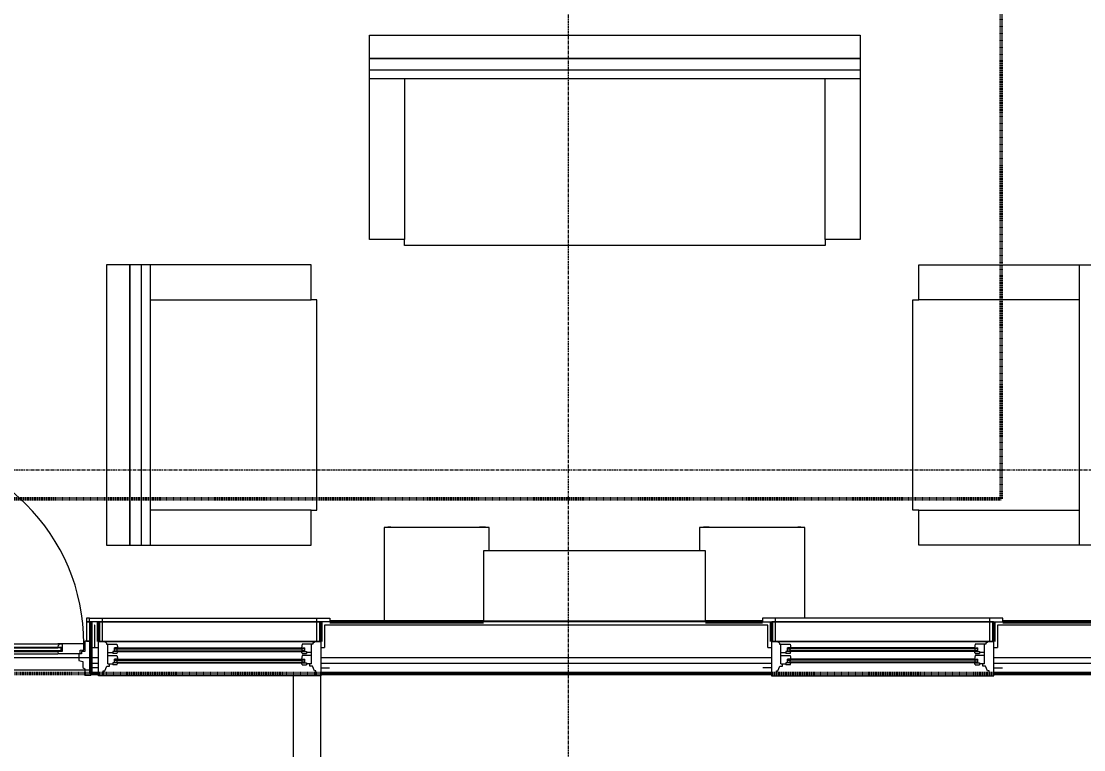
# Model space of a CAD drawing. Header units: inches. Extents: x -4217 to -1814, y 9706 to 12425.
# Drawn here: x -2267 to -2085.1, y 11234.3 to 11359 of the extents above; entities that cross this region are included whole.
import ezdxf

# ---------------------------------------------------------------- set-up
doc = ezdxf.new("R2010")
doc.units = ezdxf.units.IN
doc.header["$MEASUREMENT"] = 0
doc.linetypes.add('Dash 1_16_', pattern=[0.125, 0.0625, -0.0625])
doc.linetypes.add('Grid Line 1_2_', pattern=[0.875, 0.5, -0.125, 0.125, -0.125])
for name, color, linetype, lineweight in [('A-ANNO-DIMS', 211, 'Continuous', 9), ('A-ANNO-DIMS-96', 211, 'Continuous', 9), ('A-DOOR-1', 250, 'Continuous', 9), ('A-DOOR-2', 90, 'Continuous', 20), ('A-DOOR-FRAM-1', 90, 'Continuous', 20), ('A-DOOR-FRAM-2', 250, 'Continuous', 9), ('A-DOOR-GLAZ-1', 250, 'Continuous', 9), ('A-FLOR-1', 50, 'Continuous', 13), ('A-FLOR-HRAL-2', 250, 'Continuous', 9), ('A-GLAZ-1', 250, 'Continuous', 9), ('A-GLAZ-2', 90, 'Continuous', 20), ('A-WALL-3', 10, 'Continuous', 50), ('A-WALL-4', 50, 'Continuous', 13), ('C-PROP-LINE-2', 91, 'Dash 1_16_', 50), ('I-FURN', 30, 'Continuous', 9), ('I-FURN-1', 250, 'Continuous', 9), ('S-GRID-1', 1, 'Grid Line 1_2_', 9)]:
    doc.layers.add(name, color=color, linetype=linetype, lineweight=lineweight)
doc.styles.add('Century Gothic', font='ufonts.com_century-gothic.ttf', dxfattribs={"height": 9})
doc.dimstyles.new('OD__1_8__Tol__', dxfattribs={"dimscale": 12, "dimtxt": 9.397514, "dimasz": 1, "dimexe": 0.75, "dimexo": 0.5, "dimgap": 0.125, "dimtad": 1, "dimdec": 3, "dimrnd": 0.125, "dimzin": 3, "dimdsep": 46, "dimlunit": 4, "dimtxsty": 'Century Gothic', "dimblk1": 'OBLIQUE', "dimblk2": 'OBLIQUE', "dimsah": 1, "dimcen": 0.09, "dimdle": 0.75, "dimazin": 0, "dimtfac": 1, "dimtdec": 4, "dimtix": 1, "dimtmove": 0, "dimatfit": 3, "dimfxl": 1, "dimtvp": 1, "dimtfill": 1, "dimfrac": 2, "dimtolj": 1, "dimtzin": 0, "dimarcsym": 2})

# ---------------------------------------------------------------- blocks, each defined once
blk = doc.blocks.new('DIMBLOCK8-FLOOR PLAN - 3RD FLOOR')
at = {"layer": 'A-ANNO-DIMS-96'}
for p, q in [((-2714.72, 11249.64), (-2714.72, 11113.58)), ((-2714.72, 11122.58), (-2714.72, 11249.64)), ((-2072.36, 11245.83), (-2072.36, 11113.58)), ((-2072.36, 11122.58), (-2072.36, 11245.83)), ((-2714.72, 11122.58), (-2063.36, 11122.58))]:
    blk.add_line(p, q, dxfattribs=at)
at = {"layer": 'A-ANNO-DIMS-96', "lineweight": 50}
for p, q in [((-2714.72, 11122.58), (-2708.72, 11128.58)), ((-2072.36, 11122.58), (-2066.36, 11128.58)), ((-2714.72, 11122.58), (-2720.72, 11116.58)), ((-2072.36, 11122.58), (-2078.36, 11116.58))]:
    blk.add_line(p, q, dxfattribs=at)
at = {"layer": 'A-ANNO-DIMS-96', "color": 0, "insert": (-2424.27, 11135.62), "char_height": 9, "width": 73.7481, "attachment_point": 1, "line_spacing_factor": 0.984502, "style": 'Century Gothic', "bg_fill": 3, "box_fill_scale": 1.25, "bg_fill_color": 256, "bg_fill_true_color": 13158600, "bg_fill_transparency": 0}
blk.add_mtext('53\' - 6 3/8"', dxfattribs=at)
blk = doc.blocks.new('_Oblique')
at = {"color": 0, "linetype": 'ByBlock', "lineweight": -2}
blk.add_line((-0.5, -0.5), (0.5, 0.5), dxfattribs=at)

msp = doc.modelspace()

# ---------------------------------------------------------------- linework, layer by layer
at = {"layer": 'A-DOOR-FRAM-2'}
msp.add_line((-2255.29796, 11256.8894), (-2255.81124, 11256.8894), dxfattribs=at)
at = {"layer": 'A-GLAZ-1'}
for p, q in [((-2255.29796, 11256.8894), (-2214.14952, 11256.8894)), ((-2098.94952, 11256.8894), (-2140.09796, 11256.8894))]:
    msp.add_line(p, q, dxfattribs=at)
at = {"layer": 'C-PROP-LINE-2'}
for q in [(-2099.26202, 12088.5894), (-3402.04874, 11277.2894)]:
    msp.add_line((-2099.26202, 11277.2894), q, dxfattribs=at)
at = {"layer": 'I-FURN'}
for p, q in [((-2123.36049, 11352.6644), (-2207.36049, 11352.6644)), ((-2207.36049, 11349.1644), (-2207.36049, 11352.6644)), ((-2207.36049, 11352.6644), (-2123.36049, 11352.6644)), ((-2123.36049, 11352.6644), (-2123.36049, 11349.1644)), ((-2123.36049, 11350.6644), (-2207.36049, 11350.6644)), ((-2207.36049, 11321.6644), (-2207.36049, 11349.1644)), ((-2123.36049, 11349.1644), (-2207.36049, 11349.1644)), ((-2201.36049, 11349.1644), (-2201.36049, 11321.6644)), ((-2129.36049, 11321.6644), (-2129.36049, 11349.1644)), ((-2123.36049, 11349.1644), (-2123.36049, 11321.6644)), ((-2201.36049, 11321.6644), (-2207.36049, 11321.6644)), ((-2201.36049, 11320.6644), (-2201.36049, 11321.6644)), ((-2129.36049, 11320.6644), (-2201.36049, 11320.6644)), ((-2129.36049, 11321.6644), (-2129.36049, 11320.6644)), ((-2123.36049, 11321.6644), (-2129.36049, 11321.6644)), ((-2248.36049, 11269.3394), (-2248.36049, 11317.3394)), ((-2248.36049, 11317.3394), (-2248.36049, 11269.3394)), ((-2244.86049, 11317.3394), (-2248.36049, 11317.3394)), ((-2246.36049, 11269.3394), (-2246.36049, 11317.3394)), ((-2217.36049, 11317.3394), (-2244.86049, 11317.3394)), ((-2244.86049, 11269.3394), (-2244.86049, 11317.3394)), ((-2217.36049, 11311.3394), (-2217.36049, 11317.3394)), ((-2113.36049, 11317.3394), (-2085.86049, 11317.3394)), ((-2113.36049, 11311.3394), (-2113.36049, 11317.3394)), ((-2085.86049, 11317.3394), (-2082.36049, 11317.3394)), ((-2085.86049, 11269.3394), (-2085.86049, 11317.3394)), ((-2244.86049, 11311.3394), (-2217.36049, 11311.3394)), ((-2216.36049, 11311.3394), (-2217.36049, 11311.3394)), ((-2216.36049, 11275.3394), (-2216.36049, 11311.3394)), ((-2114.36049, 11311.3394), (-2113.36049, 11311.3394)), ((-2114.36049, 11275.3394), (-2114.36049, 11311.3394)), ((-2085.86049, 11311.3394), (-2113.36049, 11311.3394)), ((-2217.36049, 11275.3394), (-2244.86049, 11275.3394)), ((-2217.36049, 11275.3394), (-2216.36049, 11275.3394)), ((-2217.36049, 11269.3394), (-2217.36049, 11275.3394)), ((-2113.36049, 11275.3394), (-2114.36049, 11275.3394)), ((-2113.36049, 11275.3394), (-2085.86049, 11275.3394)), ((-2113.36049, 11269.3394), (-2113.36049, 11275.3394)), ((-2248.36049, 11269.3394), (-2244.86049, 11269.3394)), ((-2244.86049, 11269.3394), (-2217.36049, 11269.3394)), ((-2085.86049, 11269.3394), (-2113.36049, 11269.3394)), ((-2082.36049, 11269.3394), (-2085.86049, 11269.3394))]:
    msp.add_line(p, q, dxfattribs=at)
at = {"layer": 'I-FURN-1'}
for p, q in [((-2207.36049, 11352.6644), (-2207.36049, 11356.6644)), ((-2207.36049, 11356.6644), (-2123.36049, 11356.6644)), ((-2123.36049, 11356.6644), (-2123.36049, 11352.6644)), ((-2252.36049, 11317.3394), (-2252.36049, 11269.3394)), ((-2248.36049, 11317.3394), (-2252.36049, 11317.3394)), ((-2186.87076, 11272.3894), (-2204.87076, 11272.3894)), ((-2203.72115, 11272.42045), (-2204.21026, 11272.42045)), ((-2203.72115, 11272.38931), (-2203.72115, 11272.42045)), ((-2187.53366, 11272.4212), (-2188.52814, 11272.4212)), ((-2188.52814, 11272.4212), (-2188.52814, 11272.38931)), ((-2187.53366, 11272.38931), (-2187.53366, 11272.4212)), ((-2186.87076, 11268.3894), (-2186.87076, 11272.3894)), ((-2132.87076, 11272.3894), (-2150.87076, 11272.3894)), ((-2150.87076, 11272.3894), (-2150.87076, 11268.3894)), ((-2150.20786, 11272.4212), (-2150.20786, 11272.38931)), ((-2149.21338, 11272.4212), (-2150.20786, 11272.4212)), ((-2149.21338, 11272.38931), (-2149.21338, 11272.4212)), ((-2133.53126, 11272.42045), (-2134.02037, 11272.42045)), ((-2134.02037, 11272.42045), (-2134.02037, 11272.38931)), ((-2132.87076, 11256.8894), (-2132.87076, 11272.3894)), ((-2252.36049, 11269.3394), (-2248.36049, 11269.3394)), ((-2149.87076, 11268.3894), (-2187.87076, 11268.3894))]:
    msp.add_line(p, q, dxfattribs=at)
at = {"layer": 'S-GRID-1'}
msp.add_line((-1814.20638, 11282.1894), (-4168.71446, 11282.1894), dxfattribs=at)

# ---------------------------------------------------------------- dimensions: what is measured, and where the dimension line sits
at = {"layer": 'A-ANNO-DIMS'}
dim = msp.add_linear_dim(base=(-2072.3612366797, 11122.5792649421), p1=(-2714.7237366793, 11255.6393961105), p2=(-2072.3612366797, 11251.8268961105), dimstyle='OD__1_8__Tol__', override={"dimpost": '<>', "dimfxl": 642.373814}, dxfattribs=at)
dim.commit()
dim.dimension.update_dxf_attribs({"geometry": 'DIMBLOCK8-FLOOR PLAN - 3RD FLOOR', "text_midpoint": (-2393.5424866795, 11129.3042819759)})

# ---------------------------------------------------------------- next in the draw order: linework, layer by layer
at = {"layer": 'A-DOOR-1'}
msp.add_arc((-2289.99874, 11252.48315), 33.75, 0, 90, dxfattribs=at)
at = {"layer": 'A-DOOR-2'}
for p, q in [((-2285.56124, 11252.48315), (-2260.68624, 11252.48315)), ((-2256.24874, 11252.48315), (-2260.68624, 11252.48315)), ((-2260.65524, 11252.1689), (-2260.68624, 11251.9829)), ((-2260.68624, 11251.9829), (-2260.68624, 11251.9209)), ((-2260.68624, 11251.9209), (-2259.93624, 11251.9209)), ((-2260.45021, 11252.4209), (-2260.65524, 11252.1689)), ((-2259.93624, 11252.4209), (-2260.45021, 11252.4209)), ((-2259.93624, 11252.48315), (-2259.93624, 11251.1709)), ((-2259.93624, 11252.48315), (-2259.93624, 11252.4209)), ((-2256.24874, 11251.4209), (-2256.24874, 11252.48315)), ((-2285.56124, 11250.7644), (-2260.68624, 11250.7644)), ((-2260.68624, 11251.1709), (-2260.68624, 11251.0769)), ((-2259.93624, 11251.1709), (-2260.68624, 11251.1709)), ((-2260.68624, 11251.0769), (-2260.65589, 11250.76465)), ((-2256.86509, 11250.76465), (-2260.68624, 11250.76465)), ((-2256.86509, 11251.41014), (-2256.24874, 11251.4209)), ((-2256.86509, 11250.76465), (-2256.86509, 11251.41014))]:
    msp.add_line(p, q, dxfattribs=at)
at = {"layer": 'A-DOOR-FRAM-1'}
for p, q in [((-2256.09249, 11252.9519), (-2256.09249, 11251.1699)), ((-2255.06124, 11252.9519), (-2256.09249, 11252.9519)), ((-2255.43624, 11252.9519), (-2255.06124, 11252.9519)), ((-2255.06124, 11247.0769), (-2255.06124, 11252.9519)), ((-2256.67124, 11250.7329), (-2257.12374, 11250.7329)), ((-2257.12374, 11250.7329), (-2257.12374, 11249.59557)), ((-2256.67124, 11251.1699), (-2256.67124, 11250.7329)), ((-2256.09249, 11251.1699), (-2256.67124, 11251.1699)), ((-2257.12374, 11249.59557), (-2256.43624, 11249.44039)), ((-2256.43624, 11249.44039), (-2256.43624, 11248.43924)), ((-2256.43624, 11248.43924), (-2256.09249, 11248.19854)), ((-2256.09249, 11248.19854), (-2256.09249, 11247.0769)), ((-2253.73546, 11248.3894), (-2255.06124, 11248.3894)), ((-2255.06124, 11247.0769), (-2256.09249, 11247.0769))]:
    msp.add_line(p, q, dxfattribs=at)
at = {"layer": 'A-DOOR-FRAM-2'}
for p, q in [((-2255.81124, 11256.8894), (-2255.81124, 11256.2644)), ((-2255.29796, 11256.2644), (-2255.81124, 11256.2644)), ((-2255.81124, 11256.2644), (-2255.81124, 11252.9519)), ((-2255.81124, 11256.2644), (-2255.29796, 11256.2644)), ((-2255.18624, 11252.9519), (-2255.18624, 11256.2644)), ((-2255.81124, 11252.9519), (-2255.18624, 11252.9519))]:
    msp.add_line(p, q, dxfattribs=at)
at = {"layer": 'A-DOOR-GLAZ-1'}
for p, q in [((-2285.56124, 11251.92065), (-2260.68624, 11251.92065)), ((-2285.56124, 11251.7644), (-2260.68624, 11251.7644)), ((-2259.93624, 11251.7644), (-2260.68624, 11251.7644)), ((-2260.14624, 11251.3269), (-2260.14624, 11251.7644)), ((-2285.56124, 11251.3269), (-2260.68624, 11251.3269)), ((-2285.56124, 11251.17065), (-2260.68624, 11251.17065)), ((-2260.68624, 11251.3269), (-2259.93624, 11251.3269))]:
    msp.add_line(p, q, dxfattribs=at)
at = {"layer": 'A-FLOR-1'}
for p, q in [((-2291.18624, 11250.1394), (-2255.06124, 11250.1394)), ((-2255.06124, 11247.9519), (-2291.18624, 11247.9519))]:
    msp.add_line(p, q, dxfattribs=at)
at = {"layer": 'A-FLOR-HRAL-2'}
for p, q in [((-2220.43565, 11247.0144), (-2220.43565, 11187.2516)), ((-2215.71124, 11182.52719), (-2215.71124, 11247.0144))]:
    msp.add_line(p, q, dxfattribs=at)
at = {"layer": 'A-GLAZ-1'}
for p, q in [((-2255.29796, 11256.2644), (-2255.29796, 11256.8894)), ((-2214.14952, 11256.2644), (-2255.29796, 11256.2644)), ((-2253.67296, 11256.2644), (-2215.77452, 11256.2644)), ((-2253.67296, 11252.8894), (-2253.67296, 11256.2644)), ((-2253.04796, 11256.2644), (-2253.04796, 11256.8894)), ((-2253.04796, 11252.8894), (-2253.04796, 11256.2644)), ((-2216.39952, 11256.2644), (-2216.39952, 11256.8894)), ((-2216.39952, 11252.8894), (-2216.39952, 11256.2644)), ((-2215.77452, 11256.2644), (-2215.77452, 11252.8894)), ((-2214.14952, 11256.8894), (-2214.14952, 11256.2644)), ((-2140.09796, 11256.8894), (-2140.09796, 11256.2644)), ((-2140.09796, 11256.2644), (-2098.94952, 11256.2644)), ((-2100.57452, 11256.2644), (-2138.47296, 11256.2644)), ((-2138.47296, 11256.2644), (-2138.47296, 11252.8894)), ((-2137.84796, 11256.2644), (-2137.84796, 11256.8894)), ((-2137.84796, 11252.8894), (-2137.84796, 11256.2644)), ((-2101.19952, 11256.2644), (-2101.19952, 11256.8894)), ((-2101.19952, 11252.8894), (-2101.19952, 11256.2644)), ((-2100.57452, 11252.8894), (-2100.57452, 11256.2644)), ((-2098.94952, 11256.2644), (-2098.94952, 11256.8894)), ((-2215.77452, 11252.8894), (-2253.67296, 11252.8894)), ((-2251.01671, 11251.6394), (-2250.42296, 11251.6394)), ((-2250.54796, 11251.2644), (-2250.54796, 11251.6394)), ((-2250.42296, 11251.7644), (-2219.02452, 11251.7644)), ((-2250.42296, 11251.6394), (-2219.02452, 11251.6394)), ((-2218.43077, 11251.6394), (-2219.02452, 11251.6394)), ((-2218.89952, 11251.2644), (-2218.89952, 11251.6394)), ((-2138.47296, 11252.8894), (-2100.57452, 11252.8894)), ((-2135.81671, 11251.6394), (-2135.22296, 11251.6394)), ((-2135.34796, 11251.2644), (-2135.34796, 11251.6394)), ((-2103.82452, 11251.7644), (-2135.22296, 11251.7644)), ((-2103.82452, 11251.6394), (-2135.22296, 11251.6394)), ((-2103.23077, 11251.6394), (-2103.82452, 11251.6394)), ((-2103.69952, 11251.2644), (-2103.69952, 11251.6394)), ((-2251.01671, 11251.2644), (-2250.42296, 11251.2644)), ((-2251.01671, 11249.7019), (-2250.42296, 11249.7019)), ((-2250.54796, 11249.3269), (-2250.54796, 11249.7019)), ((-2250.42296, 11251.2644), (-2219.02452, 11251.2644)), ((-2250.42296, 11251.1394), (-2219.02452, 11251.1394)), ((-2250.42296, 11249.8269), (-2219.02452, 11249.8269)), ((-2250.42296, 11249.7019), (-2219.02452, 11249.7019)), ((-2218.43077, 11251.2644), (-2219.02452, 11251.2644)), ((-2218.43077, 11249.7019), (-2219.02452, 11249.7019)), ((-2218.89952, 11249.3269), (-2218.89952, 11249.7019)), ((-2135.81671, 11251.2644), (-2135.22296, 11251.2644)), ((-2135.81671, 11249.7019), (-2135.22296, 11249.7019)), ((-2135.34796, 11249.3269), (-2135.34796, 11249.7019)), ((-2103.82452, 11251.2644), (-2135.22296, 11251.2644)), ((-2103.82452, 11251.1394), (-2135.22296, 11251.1394)), ((-2103.82452, 11249.8269), (-2135.22296, 11249.8269)), ((-2103.82452, 11249.7019), (-2135.22296, 11249.7019)), ((-2103.23077, 11251.2644), (-2103.82452, 11251.2644)), ((-2103.23077, 11249.7019), (-2103.82452, 11249.7019)), ((-2103.69952, 11249.3269), (-2103.69952, 11249.7019)), ((-2251.01671, 11249.3269), (-2250.42296, 11249.3269)), ((-2250.42296, 11249.3269), (-2219.02452, 11249.3269)), ((-2250.42296, 11249.2019), (-2219.02452, 11249.2019)), ((-2218.43077, 11249.3269), (-2219.02452, 11249.3269)), ((-2135.81671, 11249.3269), (-2135.22296, 11249.3269)), ((-2103.82452, 11249.3269), (-2135.22296, 11249.3269)), ((-2103.82452, 11249.2019), (-2135.22296, 11249.2019)), ((-2103.23077, 11249.3269), (-2103.82452, 11249.3269))]:
    msp.add_line(p, q, dxfattribs=at)
at = {"layer": 'A-GLAZ-2'}
for p, q in [((-2253.73546, 11252.8894), (-2215.71202, 11252.8894)), ((-2253.73546, 11247.0144), (-2253.73546, 11252.8894)), ((-2252.39171, 11252.60924), (-2252.72559, 11252.8894)), ((-2252.39171, 11252.60924), (-2252.39171, 11252.3894)), ((-2252.39171, 11252.3894), (-2250.57921, 11252.3894)), ((-2252.14171, 11249.0769), (-2252.14171, 11252.3894)), ((-2251.01671, 11251.1394), (-2251.01671, 11251.7644)), ((-2250.42296, 11251.7644), (-2251.01671, 11251.7644)), ((-2250.57921, 11252.3894), (-2250.42296, 11251.7644)), ((-2218.86827, 11252.3894), (-2219.02452, 11251.7644)), ((-2219.02452, 11251.7644), (-2218.43077, 11251.7644)), ((-2217.05577, 11252.3894), (-2218.86827, 11252.3894)), ((-2218.43077, 11251.1394), (-2218.43077, 11251.7644)), ((-2217.30577, 11249.0769), (-2217.30577, 11252.3894)), ((-2217.05577, 11252.60924), (-2216.72189, 11252.8894)), ((-2217.05577, 11252.60924), (-2217.05577, 11252.3894)), ((-2215.71202, 11252.8894), (-2215.71202, 11247.0144)), ((-2100.51202, 11252.8894), (-2138.53546, 11252.8894)), ((-2138.53546, 11252.8894), (-2138.53546, 11247.0144)), ((-2137.19171, 11252.60924), (-2137.52559, 11252.8894)), ((-2137.19171, 11252.60924), (-2137.19171, 11252.3894)), ((-2137.19171, 11252.3894), (-2135.37921, 11252.3894)), ((-2136.94171, 11249.0769), (-2136.94171, 11252.3894)), ((-2135.81671, 11251.1394), (-2135.81671, 11251.7644)), ((-2135.22296, 11251.7644), (-2135.81671, 11251.7644)), ((-2135.37921, 11252.3894), (-2135.22296, 11251.7644)), ((-2103.66827, 11252.3894), (-2103.82452, 11251.7644)), ((-2103.82452, 11251.7644), (-2103.23077, 11251.7644)), ((-2101.85577, 11252.3894), (-2103.66827, 11252.3894)), ((-2103.23077, 11251.1394), (-2103.23077, 11251.7644)), ((-2102.10577, 11249.0769), (-2102.10577, 11252.3894)), ((-2101.85577, 11252.60924), (-2101.52189, 11252.8894)), ((-2101.85577, 11252.60924), (-2101.85577, 11252.3894)), ((-2100.51202, 11247.0144), (-2100.51202, 11252.8894)), ((-2252.14171, 11251.0144), (-2251.29796, 11251.0144)), ((-2252.14171, 11250.4519), (-2250.57921, 11250.4519)), ((-2251.29796, 11251.1394), (-2251.29796, 11250.79565)), ((-2250.42608, 11251.1394), (-2251.29796, 11251.1394)), ((-2250.57921, 11250.79565), (-2251.29796, 11250.79565)), ((-2251.01671, 11249.2019), (-2251.01671, 11249.8269)), ((-2250.42296, 11249.8269), (-2251.01671, 11249.8269)), ((-2250.57921, 11250.79565), (-2250.42608, 11251.1394)), ((-2250.57921, 11250.4519), (-2250.42296, 11249.8269)), ((-2218.86827, 11250.4519), (-2219.02452, 11249.8269)), ((-2219.02452, 11249.8269), (-2218.43077, 11249.8269)), ((-2218.86827, 11250.79565), (-2219.02139, 11251.1394)), ((-2219.02139, 11251.1394), (-2218.14952, 11251.1394)), ((-2218.86827, 11250.79565), (-2218.14952, 11250.79565)), ((-2217.30577, 11250.4519), (-2218.86827, 11250.4519)), ((-2218.43077, 11249.2019), (-2218.43077, 11249.8269)), ((-2218.14952, 11251.1394), (-2218.14952, 11250.79565)), ((-2217.30577, 11251.0144), (-2218.14952, 11251.0144)), ((-2136.94171, 11251.0144), (-2136.09796, 11251.0144)), ((-2136.94171, 11250.4519), (-2135.37921, 11250.4519)), ((-2136.09796, 11251.1394), (-2136.09796, 11250.79565)), ((-2135.22608, 11251.1394), (-2136.09796, 11251.1394)), ((-2135.37921, 11250.79565), (-2136.09796, 11250.79565)), ((-2135.81671, 11249.2019), (-2135.81671, 11249.8269)), ((-2135.22296, 11249.8269), (-2135.81671, 11249.8269)), ((-2135.37921, 11250.79565), (-2135.22608, 11251.1394)), ((-2135.37921, 11250.4519), (-2135.22296, 11249.8269)), ((-2103.66827, 11250.4519), (-2103.82452, 11249.8269)), ((-2103.82452, 11249.8269), (-2103.23077, 11249.8269)), ((-2103.66827, 11250.79565), (-2103.82139, 11251.1394)), ((-2103.82139, 11251.1394), (-2102.94952, 11251.1394)), ((-2103.66827, 11250.79565), (-2102.94952, 11250.79565)), ((-2102.10577, 11250.4519), (-2103.66827, 11250.4519)), ((-2103.23077, 11249.2019), (-2103.23077, 11249.8269)), ((-2102.94952, 11251.1394), (-2102.94952, 11250.79565)), ((-2102.10577, 11251.0144), (-2102.94952, 11251.0144)), ((-2253.73546, 11248.3894), (-2255.23546, 11248.3894)), ((-2252.64827, 11247.8269), (-2252.32921, 11248.6394)), ((-2252.32921, 11248.6394), (-2251.86046, 11248.6394)), ((-2252.14171, 11249.0769), (-2251.29796, 11249.0769)), ((-2251.86046, 11248.6394), (-2251.86046, 11249.0769)), ((-2251.29796, 11249.2019), (-2251.29796, 11248.85815)), ((-2250.42608, 11249.2019), (-2251.29796, 11249.2019)), ((-2250.57921, 11248.85815), (-2251.29796, 11248.85815)), ((-2250.57921, 11248.85815), (-2250.42608, 11249.2019)), ((-2218.86827, 11248.85815), (-2219.02139, 11249.2019)), ((-2219.02139, 11249.2019), (-2218.14952, 11249.2019)), ((-2218.86827, 11248.85815), (-2218.14952, 11248.85815)), ((-2218.14952, 11249.2019), (-2218.14952, 11248.85815)), ((-2217.30577, 11249.0769), (-2218.14952, 11249.0769)), ((-2217.58702, 11248.6394), (-2217.58702, 11249.0769)), ((-2217.11827, 11248.6394), (-2217.58702, 11248.6394)), ((-2216.7992, 11247.8269), (-2217.11827, 11248.6394)), ((-2215.71202, 11248.3894), (-2214.21202, 11248.3894)), ((-2138.53546, 11248.3894), (-2140.03546, 11248.3894)), ((-2137.44827, 11247.8269), (-2137.12921, 11248.6394)), ((-2137.12921, 11248.6394), (-2136.66046, 11248.6394)), ((-2136.94171, 11249.0769), (-2136.09796, 11249.0769)), ((-2136.66046, 11248.6394), (-2136.66046, 11249.0769)), ((-2136.09796, 11249.2019), (-2136.09796, 11248.85815)), ((-2135.22608, 11249.2019), (-2136.09796, 11249.2019)), ((-2135.37921, 11248.85815), (-2136.09796, 11248.85815)), ((-2135.37921, 11248.85815), (-2135.22608, 11249.2019)), ((-2103.66827, 11248.85815), (-2103.82139, 11249.2019)), ((-2103.82139, 11249.2019), (-2102.94952, 11249.2019)), ((-2103.66827, 11248.85815), (-2102.94952, 11248.85815)), ((-2102.94952, 11249.2019), (-2102.94952, 11248.85815)), ((-2102.10577, 11249.0769), (-2102.94952, 11249.0769)), ((-2102.38702, 11248.6394), (-2102.38702, 11249.0769)), ((-2101.91827, 11248.6394), (-2102.38702, 11248.6394)), ((-2101.5992, 11247.8269), (-2101.91827, 11248.6394)), ((-2100.51202, 11248.3894), (-2099.01202, 11248.3894)), ((-2215.71202, 11247.0144), (-2253.73546, 11247.0144)), ((-2252.92296, 11247.8269), (-2252.64827, 11247.8269)), ((-2252.92296, 11247.0144), (-2252.92296, 11247.8269)), ((-2216.52452, 11247.8269), (-2216.7992, 11247.8269)), ((-2216.52452, 11247.0144), (-2216.52452, 11247.8269)), ((-2138.53546, 11247.0144), (-2100.51202, 11247.0144)), ((-2137.72296, 11247.8269), (-2137.44827, 11247.8269)), ((-2137.72296, 11247.0144), (-2137.72296, 11247.8269)), ((-2101.32452, 11247.8269), (-2101.5992, 11247.8269)), ((-2101.32452, 11247.0144), (-2101.32452, 11247.8269))]:
    msp.add_line(p, q, dxfattribs=at)
at = {"layer": 'A-WALL-3'}
for p, q in [((-2255.06124, 11256.2644), (-2255.06124, 11247.3894)), ((-2253.73546, 11252.8894), (-2253.73546, 11256.2644)), ((-2215.71202, 11256.2644), (-2215.71202, 11252.8894)), ((-2187.87076, 11256.2644), (-2214.14952, 11256.2644)), ((-2140.09796, 11256.2644), (-2149.87076, 11256.2644)), ((-2138.53546, 11252.8894), (-2138.53546, 11256.2644)), ((-2100.51202, 11256.2644), (-2100.51202, 11252.8894)), ((-2076.79874, 11256.2644), (-2098.94952, 11256.2644)), ((-2255.06124, 11247.3894), (-2253.73546, 11247.3894)), ((-2215.71202, 11247.3894), (-2138.53546, 11247.3894)), ((-2100.51202, 11247.3894), (-2067.92374, 11247.3894))]:
    msp.add_line(p, q, dxfattribs=at)
at = {"layer": 'A-WALL-4'}
for p, q in [((-2254.43624, 11255.6394), (-2254.43624, 11251.8269)), ((-2254.36046, 11255.6394), (-2254.43624, 11255.6394)), ((-2254.36046, 11251.8269), (-2254.36046, 11255.6394)), ((-2215.08702, 11255.6394), (-2215.08702, 11251.8269)), ((-2139.16046, 11255.6394), (-2215.08702, 11255.6394)), ((-2139.16046, 11251.8269), (-2139.16046, 11255.6394)), ((-2099.88702, 11255.6394), (-2099.88702, 11251.8269)), ((-2076.17374, 11255.6394), (-2099.88702, 11255.6394)), ((-2255.06124, 11251.8269), (-2254.43624, 11251.8269)), ((-2254.36046, 11251.8269), (-2253.73546, 11251.8269)), ((-2215.71202, 11251.8269), (-2215.08702, 11251.8269)), ((-2139.16046, 11251.8269), (-2138.53546, 11251.8269)), ((-2100.51202, 11251.8269), (-2099.88702, 11251.8269)), ((-2255.06124, 11250.1394), (-2253.73546, 11250.1394)), ((-2215.71202, 11250.1394), (-2138.53546, 11250.1394)), ((-2100.51202, 11250.1394), (-2070.67374, 11250.1394)), ((-2255.06124, 11249.1394), (-2253.73546, 11249.1394)), ((-2215.71202, 11249.1394), (-2138.53546, 11249.1394)), ((-2100.51202, 11249.1394), (-2069.67374, 11249.1394)), ((-2255.06124, 11247.6394), (-2253.73546, 11247.6394)), ((-2215.71202, 11247.6394), (-2138.53546, 11247.6394)), ((-2100.51202, 11247.6394), (-2068.17374, 11247.6394))]:
    msp.add_line(p, q, dxfattribs=at)
at = {"layer": 'C-PROP-LINE-2'}
msp.add_line((-2068.92374, 11247.3894), (-3400.04874, 11247.3894), dxfattribs=at)
at = {"layer": 'I-FURN-1'}
for p, q in [((-2204.87076, 11272.3894), (-2204.87076, 11256.3894)), ((-2187.87076, 11268.3894), (-2187.87076, 11256.3894)), ((-2149.87076, 11256.3894), (-2149.87076, 11268.3894)), ((-2204.87076, 11256.3894), (-2187.87076, 11256.3894)), ((-2204.87076, 11256.2644), (-2204.87076, 11256.3894)), ((-2204.87076, 11256.3894), (-2187.87076, 11256.3894)), ((-2187.87076, 11256.3894), (-2149.87076, 11256.3894)), ((-2187.87076, 11256.2644), (-2187.87076, 11256.3894)), ((-2187.87076, 11256.3894), (-2149.87076, 11256.3894)), ((-2149.87076, 11256.2644), (-2187.87076, 11256.2644)), ((-2149.87076, 11256.3894), (-2140.09796, 11256.3894)), ((-2149.87076, 11256.3894), (-2149.87076, 11256.2644)), ((-2149.87076, 11256.3894), (-2140.09796, 11256.3894))]:
    msp.add_line(p, q, dxfattribs=at)
at = {"layer": 'S-GRID-1'}
msp.add_line((-2173.32374, 9836.17969), (-2173.32374, 12376.79045), dxfattribs=at)

doc.saveas('drawing.dxf')
